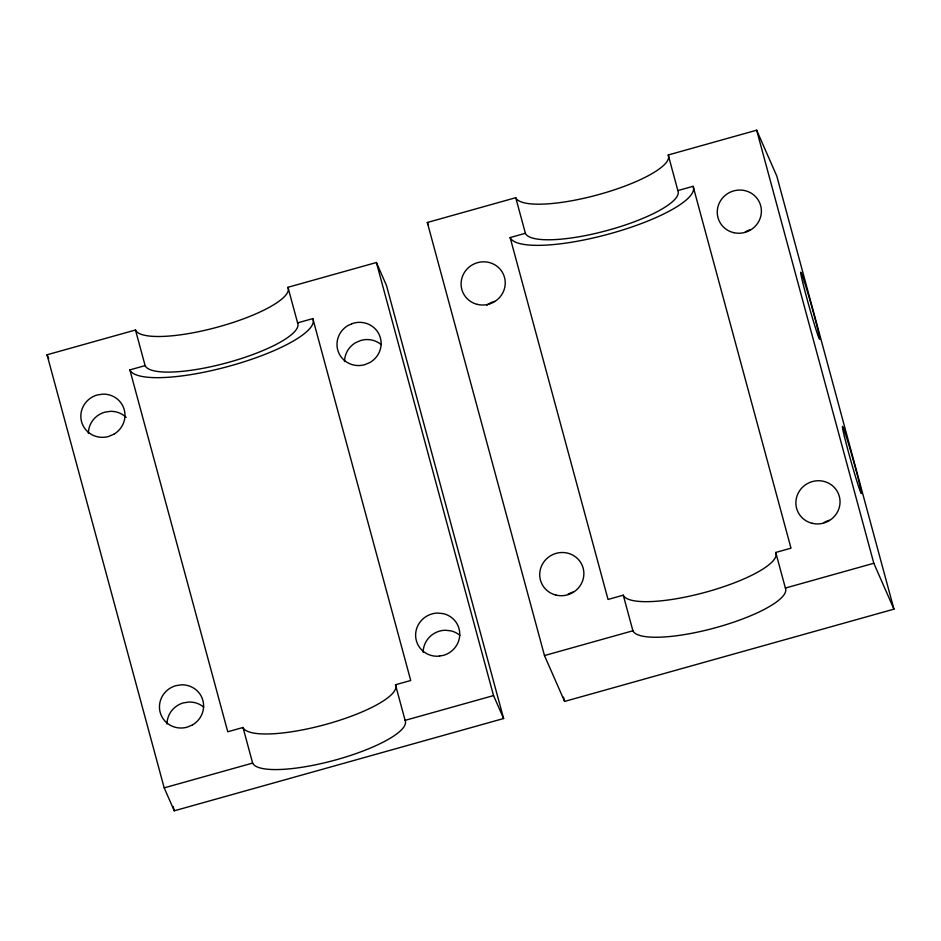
<?xml version="1.0" encoding="UTF-8"?>
<svg xmlns="http://www.w3.org/2000/svg" width="941" height="941" viewBox="0 0 941 941"><rect width="100%" height="100%" fill="white"/><g stroke="black" fill="none" stroke-linecap="round" stroke-linejoin="round"><path stroke-width="1.41" d="M427.32 222.488L515.75 197.704A79.22 19.361 -15.1 0 0 599.852 194.258A79.22 19.361 -15.1 0 0 668.228 154.983L756.658 130.199L776.795 176.073L893.95 609.145L564.612 701.421L544.474 655.559L427.32 222.488L428.473 225.111M47.05 354.792L135.48 330.009A79.22 19.361 -15.1 0 0 219.582 326.574A79.22 19.361 -15.1 0 0 287.958 287.287L376.4 262.515L386.469 285.452L503.611 718.524L174.261 810.801L164.193 787.864L47.05 354.792L48.732 358.615M510.14 237.579L525.384 233.297A79.22 19.361 -15.1 0 0 609.486 229.851A79.22 19.361 -15.1 0 0 677.861 190.576L693.105 186.306L790.993 548.18L775.749 552.461A79.22 19.361 -15.1 0 1 707.373 591.736A79.22 19.361 -15.1 0 1 623.271 595.183L608.027 599.452L510.14 237.579A95.065 23.231 -15.1 0 0 611.062 233.439A95.065 23.231 -15.1 0 0 693.105 186.306M129.87 369.884L145.114 365.614A79.22 19.361 -15.1 0 0 229.216 362.167A79.22 19.361 -15.1 0 0 297.591 322.881L312.835 318.611L410.723 680.496L395.479 684.766A79.22 19.361 -15.1 0 1 327.103 724.052A79.22 19.361 -15.1 0 1 243.001 727.487L227.757 731.769L129.87 369.884A95.065 23.231 -15.1 0 0 230.792 365.755A95.065 23.231 -15.1 0 0 312.835 318.611M544.474 655.559L632.905 630.776A79.22 19.361 -15.1 0 0 717.007 627.329A79.22 19.361 -15.1 0 0 785.382 588.054L873.813 563.271L893.95 609.145M164.193 787.864L252.635 763.08A79.22 19.361 -15.1 0 0 336.737 759.646A79.22 19.361 -15.1 0 0 405.1 720.359L493.543 695.587L503.611 718.524M756.658 130.199L873.813 563.271M668.228 154.983L677.861 190.576M775.749 552.461L785.382 588.054M515.75 197.704L525.384 233.297M623.271 595.183L632.905 630.776M563.459 697.175L564.612 701.421M376.4 262.515L493.543 695.587M287.958 287.287L297.591 322.881M395.479 684.766L405.1 720.359M135.48 330.009L145.114 365.614M243.001 727.487L252.635 763.08M173.109 806.555L174.261 810.801M567.846 594.312A22.184 21.49 -23.7 0 1 573.175 592.054M823.998 522.526A22.184 21.49 -23.7 0 1 829.339 520.279M745.366 231.839A22.184 21.49 -23.7 0 1 750.695 229.58M486.803 305.225A22.184 21.49 -23.7 0 1 494.543 301.367M344.535 361.556A22.184 21.49 -23.7 0 1 355.663 342.653L360.991 340.395A22.184 21.49 -23.7 0 1 381.246 344.653M88.383 433.33A22.184 21.49 -23.7 0 1 104.839 412.17L110.556 411.323A22.184 21.49 -23.7 0 1 126.129 417.369M423.168 652.254A22.184 21.49 -23.7 0 1 445.34 630.247L451.045 630.882A22.184 21.49 -23.7 0 1 459.867 635.34M167.004 724.029A22.184 21.49 -23.7 0 1 183.46 702.856L189.176 702.021A22.184 21.49 -23.7 0 1 203.715 707.114M351.511 324.01L348.111 325.445A22.184 21.49 -23.7 0 0 338.631 352.593A22.184 21.49 -23.7 0 0 364.673 364.72L370.013 362.461A22.184 21.49 -23.7 0 0 379.494 335.314A22.184 21.49 -23.7 0 0 353.44 323.186L351.511 324.01M113.849 434.236L108.521 436.495A22.184 21.49 -23.7 0 1 81.561 421.709A22.184 21.49 -23.7 0 1 97.288 394.961L103.004 394.126A22.184 21.49 -23.7 0 1 124.247 409.747A22.184 21.49 -23.7 0 1 113.849 434.236M192.482 724.935L187.141 727.181A22.184 21.49 -23.7 0 1 160.182 712.408A22.184 21.49 -23.7 0 1 175.908 685.66L181.625 684.813A22.184 21.49 -23.7 0 1 202.88 700.445A22.184 21.49 -23.7 0 1 192.482 724.935M439.729 655.936L437.589 656.253A22.184 21.49 -23.7 0 1 415.616 635.057A22.184 21.49 -23.7 0 1 437.788 613.05L443.493 613.673A22.184 21.49 -23.7 0 1 459.761 634.246A22.184 21.49 -23.7 0 1 443.305 655.407L439.729 655.936M844.418 436.553A34.864 1.247 74.3 0 0 860.65 492.319A34.864 1.247 74.3 0 0 850.417 450.21A34.864 1.247 74.3 0 0 844.418 436.553M802.697 282.3A34.864 1.247 74.3 0 0 818.941 338.078A34.864 1.247 74.3 0 0 808.695 295.956A34.864 1.247 74.3 0 0 802.697 282.3M812.154 523.302A22.184 21.49 -23.7 0 0 839.313 496.354A22.184 21.49 -23.7 0 0 802.426 487.344A22.184 21.49 -23.7 0 0 812.154 523.302M556.002 595.088A22.184 21.49 -23.7 0 0 583.149 568.129A22.184 21.49 -23.7 0 0 546.262 559.119A22.184 21.49 -23.7 0 0 556.002 595.088M477.358 304.39A22.184 21.49 -23.7 0 0 504.517 277.442A22.184 21.49 -23.7 0 0 467.63 268.432A22.184 21.49 -23.7 0 0 477.358 304.39M733.521 232.615A22.184 21.49 -23.7 0 0 760.669 205.656A22.184 21.49 -23.7 0 0 723.794 196.657A22.184 21.49 -23.7 0 0 733.521 232.615"/></g></svg>
